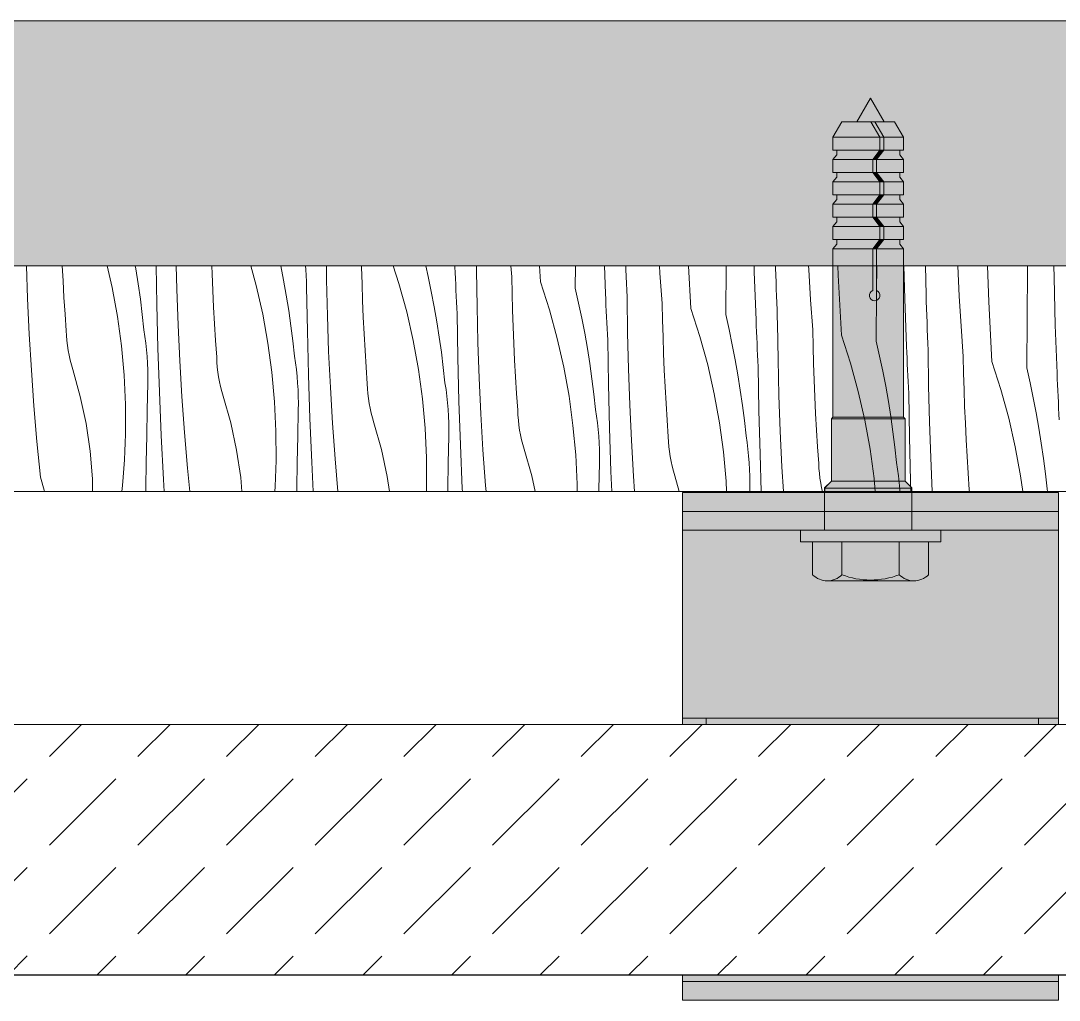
# Model space of a CAD drawing. Header units: millimetres. Extents: x -7826 to 55813, y 465 to 25965.
# Drawn here: x 37558 to 38386, y 20708 to 21489 of the extents above; entities that cross this region are included whole.
import ezdxf

# ---------------------------------------------------------------- set-up
doc = ezdxf.new("R2010")
doc.units = ezdxf.units.MM
for name, color, linetype, lineweight in [('2D - Ogolne2', 251, 'Continuous', 15), ('2D Drafting - General102', 254, 'Continuous', 13), ('2D Drafting - General121', 255, 'Continuous', 0), ('2D Drafting - General2', 251, 'Continuous', 15), ('2D Drafting - General81', 251, 'Continuous', 20)]:
    doc.layers.add(name, color=color, linetype=linetype, lineweight=lineweight)

# ---------------------------------------------------------------- blocks, each defined once
blk = doc.blocks.new('*X24')
at = {"layer": '2D Drafting - General81', "linetype": 'Continuous'}
for p, q in [((-61252.73, 69520.54), (-61253.65, 69546.59)), ((-61224.46, 69534.75), (-61225.03, 69546.59)), ((-61189.17, 69546.59), (-61185.24, 69529.29)), ((-61166.84, 69546.59), (-61166.43, 69544.27)), ((-61166.43, 69544.27), (-61164.51, 69532.15)), ((-61149.63, 69515.83), (-61150.14, 69546.59)), ((-61133.68, 69527.93), (-61134.12, 69546.59)), ((-61105.58, 69540.2), (-61105.8, 69546.59)), ((-61074.65, 69546.59), (-61070.39, 69531.05)), ((-61050.68, 69546.59), (-61048.49, 69535.19)), ((-61030.84, 69543.58), (-61030.99, 69546.59)), ((-61030.62, 69538.91), (-61030.84, 69543.58)), ((-61014.29, 69535.33), (-61014.42, 69546.59)), ((-60986.33, 69545.65), (-60986.35, 69546.59)), ((-60985.97, 69532.34), (-60986.33, 69545.65)), ((-60961.07, 69546.59), (-60956.54, 69532.56)), ((-60935.18, 69546.59), (-60933.25, 69538.07)), ((-60911.82, 69545.78), (-60911.85, 69546.59)), ((-60911.62, 69541.11), (-60911.82, 69545.78)), ((-60894.56, 69542.74), (-60894.74, 69546.59)), ((-60894.22, 69514.16), (-60894.56, 69542.74)), ((-60866.53, 69537.8), (-60867.19, 69546.59)), ((-60843.7, 69533.77), (-60844.38, 69546.59)), ((-60815.9, 69528.87), (-60815.78, 69546.59)), ((-60791.75, 69524.61), (-60792.55, 69546.59)), ((-60775.41, 69543.76), (-60775.51, 69546.59)), ((-60775.2, 69538.21), (-60775.41, 69543.76)), ((-60748.27, 69540.71), (-60748.62, 69546.59)), ((-60723.63, 69512.6), (-60725.45, 69546.59)), ((-60695.83, 69507.7), (-60695.58, 69546.59)), ((-60673.07, 69541.57), (-60673.19, 69546.59)), ((-60656.06, 69544.79), (-60656.09, 69546.59)), ((-60655.9, 69539.24), (-60656.06, 69544.79)), ((-60629.65, 69543.64), (-60629.78, 69546.59)), ((-60628.2, 69519.53), (-60629.65, 69543.64)), ((-60606.11, 69539.18), (-60606.33, 69546.59)), ((-60575.5, 69525.87), (-60575.36, 69546.59)), ((-60553, 69520.4), (-60553.67, 69546.59)), ((-60535.99, 69523.62), (-60536.46, 69546.59)), ((-60509.58, 69522.47), (-60510.67, 69546.59)), ((-60486.05, 69518.01), (-60486.9, 69546.59)), ((-60455.44, 69504.7), (-60455.17, 69544.04)), ((-60455.17, 69544.04), (-60455.15, 69546.59)), ((-60433.91, 69537.38), (-60434.05, 69546.59)), ((-61223.72, 69521.45), (-61224.46, 69534.75)), ((-61105.03, 69526.89), (-61105.58, 69540.2)), ((-61048.49, 69535.19), (-61046.37, 69523.1)), ((-61030.38, 69534.24), (-61030.62, 69538.91)), ((-61030.14, 69529.57), (-61030.38, 69534.24)), ((-61013.61, 69506.76), (-61014.29, 69535.33)), ((-60933.25, 69538.07), (-60930.74, 69526.06)), ((-60911.42, 69536.43), (-60911.62, 69541.11)), ((-60911.21, 69531.76), (-60911.42, 69536.43)), ((-60866.26, 69524.48), (-60866.53, 69537.8)), ((-60843.7, 69533.77), (-60836.48, 69511.39)), ((-60774.98, 69532.66), (-60775.2, 69538.21)), ((-60746.46, 69516.63), (-60748.27, 69540.71)), ((-60671.68, 69503.44), (-60673.07, 69541.57)), ((-60655.73, 69533.69), (-60655.9, 69539.24)), ((-60655.54, 69528.14), (-60655.73, 69533.69)), ((-60603.56, 69491.43), (-60606.11, 69539.18)), ((-60432.93, 69499.23), (-60433.91, 69537.38)), ((-61185.24, 69529.29), (-61181.04, 69506.15)), ((-61164.51, 69532.15), (-61162.78, 69520.01)), ((-61132.66, 69499.37), (-61133.68, 69527.93)), ((-61104.39, 69513.58), (-61105.03, 69526.89)), ((-61070.39, 69531.05), (-61065.17, 69508.12)), ((-61029.56, 69494.66), (-61030.14, 69529.57)), ((-60985.51, 69519.02), (-60985.97, 69532.34)), ((-60956.54, 69532.56), (-60950.32, 69509.88)), ((-60930.74, 69526.06), (-60928.42, 69514.01)), ((-60911, 69527.09), (-60911.21, 69531.76)), ((-60910.77, 69522.41), (-60911, 69527.09)), ((-60815.9, 69528.87), (-60813.19, 69516.9)), ((-60774.74, 69527.12), (-60774.98, 69532.66)), ((-60774.5, 69521.57), (-60774.74, 69527.12)), ((-60655.34, 69522.59), (-60655.54, 69528.14)), ((-60575.76, 69486.53), (-60575.5, 69525.87)), ((-61251.37, 69491.99), (-61252.73, 69520.54)), ((-61222.89, 69508.16), (-61223.72, 69521.45)), ((-61162.78, 69520.01), (-61161.26, 69507.83)), ((-61046.37, 69523.1), (-61044.44, 69510.98)), ((-60984.96, 69505.72), (-60985.51, 69519.02)), ((-60910.55, 69517.74), (-60910.77, 69522.41)), ((-60910.31, 69513.07), (-60910.55, 69517.74)), ((-60865.9, 69511.16), (-60866.26, 69524.48)), ((-60791.56, 69519.94), (-60791.75, 69524.61)), ((-60791.35, 69515.26), (-60791.56, 69519.94)), ((-60774.15, 69492.99), (-60774.5, 69521.57)), ((-60655.13, 69517.04), (-60655.34, 69522.59)), ((-60654.91, 69511.49), (-60655.13, 69517.04)), ((-60626.39, 69495.45), (-60628.2, 69519.53)), ((-60551.62, 69482.27), (-60553, 69520.4)), ((-60535.83, 69518.07), (-60535.99, 69523.62)), ((-60535.66, 69512.52), (-60535.83, 69518.07)), ((-60508.13, 69498.36), (-60509.58, 69522.47)), ((-60483.5, 69470.26), (-60486.05, 69518.01)), ((-61148.76, 69480.93), (-61149.63, 69515.83)), ((-61103.65, 69500.28), (-61104.39, 69513.58)), ((-61044.44, 69510.98), (-61042.72, 69498.83)), ((-60950.32, 69509.88), (-60945.1, 69486.95)), ((-60928.42, 69514.01), (-60926.3, 69501.93)), ((-60910.07, 69508.39), (-60910.31, 69513.07)), ((-60893.54, 69485.59), (-60894.22, 69514.16)), ((-60865.44, 69497.85), (-60865.9, 69511.16)), ((-60836.48, 69511.39), (-60830.25, 69488.71)), ((-60813.19, 69516.9), (-60810.67, 69504.89)), ((-60791.14, 69510.59), (-60791.35, 69515.26)), ((-60790.93, 69505.92), (-60791.14, 69510.59)), ((-60746.19, 69503.31), (-60746.46, 69516.63)), ((-60723.63, 69512.6), (-60716.41, 69490.22)), ((-60654.68, 69505.94), (-60654.91, 69511.49)), ((-60535.47, 69506.97), (-60535.66, 69512.52)), ((-61221.96, 69494.87), (-61222.89, 69508.16)), ((-61181.04, 69506.15), (-61177.88, 69482.84)), ((-61161.26, 69507.83), (-61159.93, 69495.63)), ((-61065.17, 69508.12), (-61060.97, 69484.97)), ((-61012.59, 69478.2), (-61013.61, 69506.76)), ((-60984.32, 69492.41), (-60984.96, 69505.72)), ((-60926.3, 69501.93), (-60924.37, 69489.81)), ((-60909.49, 69473.49), (-60910.07, 69508.39)), ((-60810.67, 69504.89), (-60808.35, 69492.84)), ((-60790.71, 69501.24), (-60790.93, 69505.92)), ((-60790.48, 69496.57), (-60790.71, 69501.24)), ((-60745.83, 69489.99), (-60746.19, 69503.31)), ((-60695.83, 69507.7), (-60693.12, 69495.73)), ((-60671.49, 69498.77), (-60671.68, 69503.44)), ((-60654.43, 69500.4), (-60654.68, 69505.94)), ((-60535.28, 69501.42), (-60535.47, 69506.97)), ((-60535.07, 69495.87), (-60535.28, 69501.42)), ((-60455.69, 69465.36), (-60455.44, 69504.7)), ((-61221.78, 69490.93), (-61221.96, 69494.87)), ((-61159.1, 69490.32), (-61159.93, 69495.63)), ((-61131.3, 69470.82), (-61132.66, 69499.37)), ((-61102.82, 69486.99), (-61103.65, 69500.28)), ((-61042.72, 69498.83), (-61041.19, 69486.66)), ((-61028.69, 69459.76), (-61029.56, 69494.66)), ((-60983.58, 69479.11), (-60984.32, 69492.41)), ((-60864.9, 69484.54), (-60865.44, 69497.85)), ((-60808.35, 69492.84), (-60806.23, 69480.76)), ((-60790.25, 69491.9), (-60790.48, 69496.57)), ((-60773.47, 69464.42), (-60774.15, 69492.99)), ((-60693.12, 69495.73), (-60690.6, 69483.72)), ((-60671.28, 69494.09), (-60671.49, 69498.77)), ((-60671.08, 69489.42), (-60671.28, 69494.09)), ((-60654.09, 69471.82), (-60654.43, 69500.4)), ((-60626.13, 69482.14), (-60626.39, 69495.45)), ((-60534.84, 69490.32), (-60535.07, 69495.87)), ((-60506.32, 69474.28), (-60508.13, 69498.36)), ((-60431.55, 69461.1), (-60432.93, 69499.23)), ((-61249.67, 69463.46), (-61251.37, 69491.99)), ((-61221.47, 69486.99), (-61221.78, 69490.93)), ((-61221.02, 69483.07), (-61221.47, 69486.99)), ((-61158.4, 69484.98), (-61159.1, 69490.32)), ((-61157.83, 69479.63), (-61158.4, 69484.98)), ((-61101.89, 69473.7), (-61102.82, 69486.99)), ((-61060.97, 69484.97), (-61057.81, 69461.67)), ((-61041.19, 69486.66), (-61039.86, 69474.46)), ((-60945.1, 69486.95), (-60940.91, 69463.8)), ((-60924.37, 69489.81), (-60922.65, 69477.66)), ((-60892.52, 69457.03), (-60893.54, 69485.59)), ((-60864.25, 69471.24), (-60864.9, 69484.54)), ((-60830.25, 69488.71), (-60825.03, 69465.77)), ((-60790.01, 69487.22), (-60790.25, 69491.9)), ((-60789.42, 69452.32), (-60790.01, 69487.22)), ((-60745.38, 69476.68), (-60745.83, 69489.99)), ((-60716.41, 69490.22), (-60710.18, 69467.54)), ((-60670.86, 69484.74), (-60671.08, 69489.42)), ((-60670.64, 69480.07), (-60670.86, 69484.74)), ((-60603.56, 69491.43), (-60596.34, 69469.05)), ((-60575.76, 69486.53), (-60573.05, 69474.56)), ((-60534.61, 69484.77), (-60534.84, 69490.32)), ((-60534.36, 69479.23), (-60534.61, 69484.77)), ((-61220.42, 69479.16), (-61221.02, 69483.07)), ((-61219.7, 69475.28), (-61220.42, 69479.16)), ((-61177.88, 69482.84), (-61175.74, 69459.42)), ((-61157.38, 69474.27), (-61157.83, 69479.63)), ((-61147.6, 69446.04), (-61148.76, 69480.93)), ((-61011.23, 69449.65), (-61012.59, 69478.2)), ((-60982.75, 69465.82), (-60983.58, 69479.11)), ((-60922.65, 69477.66), (-60921.12, 69465.49)), ((-60806.23, 69480.76), (-60804.31, 69468.64)), ((-60744.83, 69463.37), (-60745.38, 69476.68)), ((-60690.6, 69483.72), (-60688.28, 69471.67)), ((-60670.41, 69475.4), (-60670.64, 69480.07)), ((-60625.76, 69468.82), (-60626.13, 69482.14)), ((-60551.42, 69477.6), (-60551.62, 69482.27)), ((-60551.22, 69472.92), (-60551.42, 69477.6)), ((-60534.02, 69450.65), (-60534.36, 69479.23)), ((-61218.83, 69471.43), (-61219.7, 69475.28)), ((-61217.84, 69467.61), (-61218.83, 69471.43)), ((-61216.7, 69463.83), (-61217.84, 69467.61)), ((-61157.06, 69468.9), (-61157.38, 69474.27)), ((-61156.86, 69463.52), (-61157.06, 69468.9)), ((-61129.61, 69442.29), (-61131.3, 69470.82)), ((-61101.72, 69469.76), (-61101.89, 69473.7)), ((-61101.4, 69465.82), (-61101.72, 69469.76)), ((-61039.03, 69469.14), (-61039.86, 69474.46)), ((-61038.34, 69463.81), (-61039.03, 69469.14)), ((-60908.62, 69438.59), (-60909.49, 69473.49)), ((-60863.51, 69457.94), (-60864.25, 69471.24)), ((-60804.31, 69468.64), (-60802.58, 69456.49)), ((-60710.18, 69467.54), (-60704.97, 69444.6)), ((-60688.28, 69471.67), (-60686.16, 69459.59)), ((-60670.18, 69470.72), (-60670.41, 69475.4)), ((-60669.94, 69466.05), (-60670.18, 69470.72)), ((-60653.41, 69443.25), (-60654.09, 69471.82)), ((-60625.31, 69455.51), (-60625.76, 69468.82)), ((-60596.34, 69469.05), (-60590.11, 69446.37)), ((-60573.05, 69474.56), (-60570.53, 69462.55)), ((-60551.01, 69468.25), (-60551.22, 69472.92)), ((-60550.79, 69463.57), (-60551.01, 69468.25)), ((-60506.06, 69460.97), (-60506.32, 69474.28)), ((-60483.5, 69470.26), (-60476.27, 69447.88)), ((-61247.64, 69434.96), (-61249.67, 69463.46)), ((-61210.67, 69442.48), (-61216.7, 69463.83)), ((-61175.74, 69459.42), (-61174.65, 69435.92)), ((-61156.79, 69458.14), (-61156.86, 69463.52)), ((-61100.95, 69461.9), (-61101.4, 69465.82)), ((-61100.36, 69457.99), (-61100.95, 69461.9)), ((-61057.81, 69461.67), (-61055.68, 69438.25)), ((-61037.76, 69458.46), (-61038.34, 69463.81)), ((-61027.53, 69424.87), (-61028.69, 69459.76)), ((-60981.83, 69452.53), (-60982.75, 69465.82)), ((-60940.91, 69463.8), (-60937.74, 69440.5)), ((-60921.12, 69465.49), (-60919.79, 69453.29)), ((-60825.03, 69465.77), (-60820.84, 69442.63)), ((-60772.45, 69435.86), (-60773.47, 69464.42)), ((-60744.18, 69450.07), (-60744.83, 69463.37)), ((-60686.16, 69459.59), (-60684.24, 69447.47)), ((-60669.36, 69431.15), (-60669.94, 69466.05)), ((-60570.53, 69462.55), (-60568.22, 69450.5)), ((-60550.57, 69458.9), (-60550.79, 69463.57)), ((-60505.7, 69447.65), (-60506.06, 69460.97)), ((-60455.69, 69465.36), (-60452.98, 69453.39)), ((-60431.35, 69456.42), (-60431.55, 69461.1)), ((-61157.29, 69431.87), (-61156.85, 69452.76)), ((-61156.85, 69452.76), (-61156.79, 69458.14)), ((-61099.63, 69454.11), (-61100.36, 69457.99)), ((-61098.77, 69450.26), (-61099.63, 69454.11)), ((-61037.31, 69453.1), (-61037.76, 69458.46)), ((-61036.99, 69447.73), (-61037.31, 69453.1)), ((-60981.65, 69448.58), (-60981.83, 69452.53)), ((-60918.97, 69447.97), (-60919.79, 69453.29)), ((-60891.17, 69428.48), (-60892.52, 69457.03)), ((-60862.68, 69444.65), (-60863.51, 69457.94)), ((-60802.58, 69456.49), (-60801.05, 69444.32)), ((-60788.55, 69417.42), (-60789.42, 69452.32)), ((-60624.76, 69442.2), (-60625.31, 69455.51)), ((-60550.34, 69454.23), (-60550.57, 69458.9)), ((-60550.11, 69449.55), (-60550.34, 69454.23)), ((-60452.98, 69453.39), (-60450.47, 69441.38)), ((-60431.15, 69451.75), (-60431.35, 69456.42)), ((-60430.94, 69447.08), (-60431.15, 69451.75)), ((-61206.03, 69420.79), (-61210.67, 69442.48)), ((-61146.15, 69411.15), (-61147.6, 69446.04)), ((-61097.77, 69446.44), (-61098.77, 69450.26)), ((-61096.64, 69442.65), (-61097.77, 69446.44)), ((-61090.6, 69421.31), (-61096.64, 69442.65)), ((-61036.79, 69442.35), (-61036.99, 69447.73)), ((-61009.54, 69421.12), (-61011.23, 69449.65)), ((-60981.33, 69444.65), (-60981.65, 69448.58)), ((-60980.88, 69440.73), (-60981.33, 69444.65)), ((-60918.27, 69442.64), (-60918.97, 69447.97)), ((-60917.69, 69437.29), (-60918.27, 69442.64)), ((-60861.76, 69431.36), (-60862.68, 69444.65)), ((-60820.84, 69442.63), (-60817.67, 69419.33)), ((-60801.05, 69444.32), (-60799.72, 69432.12)), ((-60743.45, 69436.77), (-60744.18, 69450.07)), ((-60704.97, 69444.6), (-60700.77, 69421.46)), ((-60684.24, 69447.47), (-60682.51, 69435.32)), ((-60652.39, 69414.69), (-60653.41, 69443.25)), ((-60590.11, 69446.37), (-60584.9, 69423.43)), ((-60568.22, 69450.5), (-60566.09, 69438.42)), ((-60549.87, 69444.88), (-60550.11, 69449.55)), ((-60549.29, 69409.97), (-60549.87, 69444.88)), ((-60533.34, 69422.08), (-60534.02, 69450.65)), ((-60505.24, 69434.34), (-60505.7, 69447.65)), ((-60476.27, 69447.88), (-60470.05, 69425.2)), ((-60430.73, 69442.4), (-60430.94, 69447.08)), ((-61245.27, 69406.48), (-61247.64, 69434.96)), ((-61174.65, 69435.92), (-61174.6, 69412.4)), ((-61127.57, 69413.79), (-61129.61, 69442.29)), ((-61055.68, 69438.25), (-61054.59, 69414.75)), ((-61036.72, 69436.97), (-61036.79, 69442.35)), ((-61036.78, 69431.59), (-61036.72, 69436.97)), ((-60980.29, 69436.82), (-60980.88, 69440.73)), ((-60979.56, 69432.94), (-60980.29, 69436.82)), ((-60937.74, 69440.5), (-60935.61, 69417.08)), ((-60917.25, 69431.93), (-60917.69, 69437.29)), ((-60907.46, 69403.69), (-60908.62, 69438.59)), ((-60771.1, 69407.31), (-60772.45, 69435.86)), ((-60742.62, 69423.48), (-60743.45, 69436.77)), ((-60682.51, 69435.32), (-60680.98, 69423.15)), ((-60624.12, 69428.9), (-60624.76, 69442.2)), ((-60566.09, 69438.42), (-60564.17, 69426.3)), ((-60504.69, 69421.03), (-60505.24, 69434.34)), ((-60450.47, 69441.38), (-60448.15, 69429.33)), ((-60430.5, 69437.73), (-60430.73, 69442.4)), ((-60430.28, 69433.06), (-60430.5, 69437.73)), ((-61157.7, 69410.98), (-61157.29, 69431.87)), ((-61037.22, 69410.7), (-61036.78, 69431.59)), ((-60978.7, 69429.09), (-60979.56, 69432.94)), ((-60977.7, 69425.27), (-60978.7, 69429.09)), ((-60916.92, 69426.56), (-60917.25, 69431.93)), ((-60916.73, 69421.18), (-60916.92, 69426.56)), ((-60889.47, 69399.95), (-60891.17, 69428.48)), ((-60861.58, 69427.41), (-60861.76, 69431.36)), ((-60861.27, 69423.48), (-60861.58, 69427.41)), ((-60798.9, 69426.8), (-60799.72, 69432.12)), ((-60798.2, 69421.47), (-60798.9, 69426.8)), ((-60668.48, 69396.24), (-60669.36, 69431.15)), ((-60623.38, 69415.6), (-60624.12, 69428.9)), ((-60564.17, 69426.3), (-60562.44, 69414.15)), ((-60448.15, 69429.33), (-60446.03, 69417.24)), ((-60430.04, 69428.38), (-60430.28, 69433.06)), ((-60429.8, 69423.71), (-60430.04, 69428.38)), ((-61202.82, 69398.85), (-61206.03, 69420.79)), ((-61085.96, 69399.62), (-61090.6, 69421.31)), ((-61026.08, 69389.98), (-61027.53, 69424.87)), ((-61007.51, 69392.61), (-61009.54, 69421.12)), ((-60976.57, 69421.48), (-60977.7, 69425.27)), ((-60970.53, 69400.14), (-60976.57, 69421.48)), ((-60916.66, 69415.8), (-60916.73, 69421.18)), ((-60860.81, 69419.55), (-60861.27, 69423.48)), ((-60860.22, 69415.65), (-60860.81, 69419.55)), ((-60817.67, 69419.33), (-60815.54, 69395.9)), ((-60797.63, 69416.12), (-60798.2, 69421.47)), ((-60741.69, 69410.19), (-60742.62, 69423.48)), ((-60700.77, 69421.46), (-60697.61, 69398.16)), ((-60680.98, 69423.15), (-60679.66, 69410.95)), ((-60584.9, 69423.43), (-60580.7, 69400.29)), ((-60532.32, 69393.52), (-60533.34, 69422.08)), ((-60504.05, 69407.73), (-60504.69, 69421.03)), ((-60470.05, 69425.2), (-60464.83, 69402.26)), ((-61174.78, 69405.53), (-61174.6, 69412.4)), ((-61158.08, 69390.09), (-61157.7, 69410.98)), ((-61144.42, 69376.29), (-61146.15, 69411.15)), ((-61125.2, 69385.3), (-61127.57, 69413.79)), ((-61054.59, 69414.75), (-61054.53, 69391.23)), ((-61037.63, 69389.81), (-61037.22, 69410.7)), ((-60935.61, 69417.08), (-60934.52, 69393.58)), ((-60917.15, 69389.53), (-60916.71, 69410.42)), ((-60916.71, 69410.42), (-60916.66, 69415.8)), ((-60859.49, 69411.77), (-60860.22, 69415.65)), ((-60858.63, 69407.92), (-60859.49, 69411.77)), ((-60797.18, 69410.76), (-60797.63, 69416.12)), ((-60796.85, 69405.39), (-60797.18, 69410.76)), ((-60787.39, 69382.52), (-60788.55, 69417.42)), ((-60741.51, 69406.24), (-60741.69, 69410.19)), ((-60678.83, 69405.63), (-60679.66, 69410.95)), ((-60651.03, 69386.14), (-60652.39, 69414.69)), ((-60622.55, 69402.3), (-60623.38, 69415.6)), ((-60562.44, 69414.15), (-60560.92, 69401.97)), ((-60548.42, 69375.07), (-60549.29, 69409.97)), ((-60446.03, 69417.24), (-60444.1, 69405.13)), ((-61242.56, 69378.02), (-61245.27, 69406.48)), ((-61175.05, 69398.67), (-61174.78, 69405.53)), ((-60906.02, 69368.81), (-60907.46, 69403.69)), ((-60857.63, 69404.09), (-60858.63, 69407.92)), ((-60856.5, 69400.31), (-60857.63, 69404.09)), ((-60796.66, 69400.01), (-60796.85, 69405.39)), ((-60769.4, 69378.78), (-60771.1, 69407.31)), ((-60741.2, 69402.31), (-60741.51, 69406.24)), ((-60740.74, 69398.38), (-60741.2, 69402.31)), ((-60678.13, 69400.3), (-60678.83, 69405.63)), ((-60621.62, 69389.02), (-60622.55, 69402.3)), ((-60560.92, 69401.97), (-60559.59, 69389.78)), ((-60503.31, 69394.43), (-60504.05, 69407.73)), ((-60464.83, 69402.26), (-60460.64, 69379.12)), ((-60444.1, 69405.13), (-60442.38, 69392.98)), ((-61201.03, 69376.74), (-61202.82, 69398.85)), ((-61175.41, 69391.81), (-61175.05, 69398.67)), ((-61082.75, 69377.68), (-61085.96, 69399.62)), ((-60965.9, 69378.45), (-60970.53, 69400.14)), ((-60934.52, 69393.58), (-60934.47, 69370.06)), ((-60887.44, 69371.44), (-60889.47, 69399.95)), ((-60850.47, 69378.97), (-60856.5, 69400.31)), ((-60815.54, 69395.9), (-60814.45, 69372.41)), ((-60796.59, 69394.63), (-60796.66, 69400.01)), ((-60796.64, 69389.25), (-60796.59, 69394.63)), ((-60740.15, 69394.48), (-60740.74, 69398.38)), ((-60739.43, 69390.6), (-60740.15, 69394.48)), ((-60697.61, 69398.16), (-60695.47, 69374.73)), ((-60677.56, 69394.95), (-60678.13, 69400.3)), ((-60677.11, 69389.59), (-60677.56, 69394.95)), ((-60667.5, 69366.59), (-60668.48, 69396.24)), ((-60580.7, 69400.29), (-60577.54, 69376.98)), ((-60531.04, 69366.59), (-60532.32, 69393.52)), ((-60502.48, 69381.13), (-60503.31, 69394.43)), ((-60442.38, 69392.98), (-60440.85, 69380.8)), ((-61176.4, 69378.1), (-61175.86, 69384.95)), ((-61175.86, 69384.95), (-61175.41, 69391.81)), ((-61158.42, 69369.2), (-61158.08, 69390.09)), ((-61123.42, 69366.59), (-61125.2, 69385.3)), ((-61054.72, 69384.36), (-61054.53, 69391.23)), ((-61038.01, 69368.92), (-61037.63, 69389.81)), ((-61024.92, 69366.59), (-61026.08, 69389.98)), ((-61005.34, 69366.59), (-61007.51, 69392.61)), ((-60917.56, 69368.64), (-60917.15, 69389.53)), ((-60797.09, 69368.36), (-60796.64, 69389.25)), ((-60738.56, 69386.74), (-60739.43, 69390.6)), ((-60737.56, 69382.92), (-60738.56, 69386.74)), ((-60676.79, 69384.21), (-60677.11, 69389.59)), ((-60649.87, 69366.59), (-60651.03, 69386.14)), ((-60621.45, 69385.07), (-60621.62, 69389.02)), ((-60621.13, 69381.14), (-60621.45, 69385.07)), ((-60558.76, 69384.46), (-60559.59, 69389.78)), ((-60558.06, 69379.13), (-60558.76, 69384.46)), ((-61239.53, 69367.74), (-61242.56, 69378.02)), ((-61200.87, 69366.59), (-61201.03, 69376.74)), ((-61177.02, 69371.26), (-61176.4, 69378.1)), ((-61143.86, 69366.59), (-61144.42, 69376.29)), ((-61081.85, 69366.59), (-61082.75, 69377.68)), ((-61055.35, 69370.64), (-61054.99, 69377.5)), ((-61054.99, 69377.5), (-61054.72, 69384.36)), ((-60964.16, 69366.59), (-60965.9, 69378.45)), ((-60847.82, 69366.59), (-60850.47, 69378.97)), ((-60786.73, 69366.59), (-60787.39, 69382.52)), ((-60768.53, 69366.59), (-60769.4, 69378.78)), ((-60736.43, 69379.14), (-60737.56, 69382.92)), ((-60732.88, 69366.59), (-60736.43, 69379.14)), ((-60676.59, 69378.84), (-60676.79, 69384.21)), ((-60676.52, 69373.46), (-60676.59, 69378.84)), ((-60620.68, 69377.21), (-60621.13, 69381.14)), ((-60620.09, 69373.31), (-60620.68, 69377.21)), ((-60577.54, 69376.98), (-60576.59, 69366.59)), ((-60557.49, 69373.78), (-60558.06, 69379.13)), ((-60501.55, 69367.85), (-60502.48, 69381.13)), ((-60460.64, 69379.12), (-60458.93, 69366.59)), ((-60440.85, 69380.8), (-60439.52, 69368.61)), ((-61177.51, 69366.59), (-61177.02, 69371.26)), ((-61158.46, 69366.59), (-61158.42, 69369.2)), ((-61055.61, 69366.59), (-61055.35, 69370.64)), ((-61038.05, 69366.59), (-61038.01, 69368.92)), ((-60934.56, 69366.59), (-60934.47, 69370.06)), ((-60917.6, 69366.59), (-60917.56, 69368.64)), ((-60905.9, 69366.59), (-60906.02, 69368.81)), ((-60887.03, 69366.59), (-60887.44, 69371.44)), ((-60814.45, 69372.41), (-60814.44, 69366.59)), ((-60797.12, 69366.59), (-60797.09, 69368.36)), ((-60695.47, 69374.73), (-60695.1, 69366.59)), ((-60676.61, 69366.59), (-60676.58, 69368.08)), ((-60676.58, 69368.08), (-60676.52, 69373.46)), ((-60619.36, 69369.43), (-60620.09, 69373.31)), ((-60618.72, 69366.59), (-60619.36, 69369.43)), ((-60557.04, 69368.41), (-60557.49, 69373.78)), ((-60556.93, 69366.59), (-60557.04, 69368.41)), ((-60548.13, 69366.59), (-60548.42, 69375.07)), ((-60439.21, 69366.59), (-60439.52, 69368.61)), ((-61239.26, 69366.59), (-61239.53, 69367.74)), ((-60501.5, 69366.59), (-60501.55, 69367.85))]:
    blk.add_line(p, q, dxfattribs=at)
blk = doc.blocks.new('Wype_nienie_26')
at = {"layer": '2D Drafting - General2', "linetype": 'Continuous'}
for p, q in [((-55900.3, 69546.59), (-72935.87, 69546.59)), ((-72935.87, 69366.59), (-55900.3, 69366.59))]:
    blk.add_line(p, q, dxfattribs=at)
at = {"layer": '2D Drafting - General81', "linetype": 'Continuous'}
blk.add_blockref('*X24', (0, 0), dxfattribs=at)

msp = doc.modelspace()

# ---------------------------------------------------------------- hatches: boundary and pattern name
at = {"layer": '2D Drafting - General102', "linetype": 'Continuous'}
for points in [[(38385.54, 21098.01), (38085.54, 21098.01), (38085.54, 21113.01), (38385.54, 21113.01)], [(38085.54, 20933.01), (38085.54, 21098.01), (38385.54, 21098.01), (38385.54, 20933.01)], [(38385.54, 21083.01), (38085.54, 21083.01), (38085.54, 21098.01), (38385.54, 21098.01)], [(38385.54, 20933.01), (38385.54, 20928.1), (38085.54, 20928.1), (38085.54, 20933.01)], [(38085.54, 20723.01), (38085.54, 20728.1), (38385.54, 20728.1), (38385.54, 20723.01)], [(38085.54, 20708.01), (38085.54, 20723.01), (38385.54, 20723.01), (38385.54, 20708.01)]]:
    msp.add_hatch(color=256, dxfattribs=at).paths.add_polyline_path(points, flags=0)
at = {"layer": '2D Drafting - General121', "linetype": 'Continuous'}
for points in [[(38235.45, 21427.61), (38224.63, 21408.88), (38246.26, 21408.88)], [(38212.67, 21408.88), (38205.52, 21396.5), (38243.01, 21396.5), (38235.86, 21408.88)], [(38235.86, 21408.88), (38243.01, 21396.5), (38245.97, 21396.5), (38238.82, 21408.88)], [(38238.82, 21408.88), (38245.97, 21396.5), (38261.88, 21396.5), (38254.73, 21408.88)], [(38205.52, 21386.15), (38243.01, 21386.15), (38243.01, 21396.5), (38205.52, 21396.5)], [(38245.97, 21386.15), (38245.97, 21396.5), (38243.01, 21396.5), (38243.01, 21386.15)], [(38245.97, 21386.15), (38261.88, 21386.15), (38261.88, 21396.5), (38245.97, 21396.5)], [(38208.48, 21386.15), (38208.48, 21382.45), (38205.52, 21378.71), (38237.26, 21378.71), (38243.01, 21386.15)], [(38240.22, 21378.71), (38245.97, 21386.15), (38243.01, 21386.15), (38237.26, 21378.71)], [(38258.92, 21386.15), (38245.97, 21386.15), (38240.22, 21378.71), (38261.88, 21378.71), (38258.92, 21382.45)], [(38205.52, 21378.71), (38205.52, 21368.35), (38237.26, 21368.35), (38237.26, 21378.71)], [(38240.22, 21368.35), (38240.22, 21378.71), (38237.26, 21378.71), (38237.26, 21368.35)], [(38261.88, 21378.71), (38240.22, 21378.71), (38240.22, 21368.35), (38261.88, 21368.35)], [(38208.48, 21368.35), (38208.48, 21364.65), (38205.52, 21360.91), (38243.01, 21360.91), (38237.26, 21368.35)], [(38237.26, 21368.35), (38243.01, 21360.91), (38245.97, 21360.91), (38240.22, 21368.35)], [(38258.92, 21368.35), (38240.22, 21368.35), (38245.97, 21360.91), (38261.88, 21360.91), (38258.92, 21364.65)], [(38205.52, 21360.91), (38205.52, 21350.56), (38243.01, 21350.56), (38243.01, 21360.91)], [(38243.01, 21360.91), (38243.01, 21350.56), (38245.97, 21350.56), (38245.97, 21360.91)], [(38261.88, 21360.91), (38245.97, 21360.91), (38245.97, 21350.56), (38261.88, 21350.56)], [(38208.48, 21350.56), (38208.48, 21346.86), (38205.52, 21343.11), (38237.26, 21343.11), (38243.01, 21350.56)], [(38243.01, 21350.56), (38237.26, 21343.11), (38240.22, 21343.11), (38245.97, 21350.56)], [(38240.22, 21343.11), (38261.88, 21343.11), (38258.92, 21346.86), (38258.92, 21350.56), (38245.97, 21350.56)], [(38205.52, 21332.76), (38237.26, 21332.76), (38237.26, 21343.11), (38205.52, 21343.11)], [(38240.22, 21332.76), (38240.22, 21343.11), (38237.26, 21343.11), (38237.26, 21332.76)], [(38261.88, 21343.11), (38240.22, 21343.11), (38240.22, 21332.76), (38261.88, 21332.76)], [(38208.48, 21332.76), (38208.48, 21329.06), (38205.52, 21325.32), (38243.01, 21325.32), (38237.26, 21332.76)], [(38237.26, 21332.76), (38243.01, 21325.32), (38245.97, 21325.32), (38240.22, 21332.76)], [(38258.92, 21332.76), (38240.22, 21332.76), (38245.97, 21325.32), (38261.88, 21325.32), (38258.92, 21329.06)], [(38205.52, 21314.96), (38243.01, 21314.96), (38243.01, 21325.32), (38205.52, 21325.32)], [(38245.97, 21314.96), (38245.97, 21325.32), (38243.01, 21325.32), (38243.01, 21314.96)], [(38261.88, 21325.32), (38245.97, 21325.32), (38245.97, 21314.96), (38261.88, 21314.96)], [(38208.48, 21314.96), (38208.48, 21311.26), (38205.52, 21307.52), (38237.26, 21307.52), (38243.01, 21314.96)], [(38240.22, 21307.52), (38245.97, 21314.96), (38243.01, 21314.96), (38237.26, 21307.52)], [(38258.92, 21314.96), (38245.97, 21314.96), (38240.22, 21307.52), (38261.88, 21307.52), (38258.92, 21311.26)], [(38205.52, 21173.1), (38261.88, 21173.1), (38261.88, 21307.52), (38240.22, 21307.52), (38240.22, 21274.21, -5.475043), (38237.26, 21274.21), (38237.26, 21307.52), (38205.52, 21307.52)], [(38237.26, 21307.52), (38237.26, 21274.21, 5.475043), (38240.22, 21274.21), (38240.22, 21307.52)], [(38204.28, 21171.86), (38263.12, 21171.86), (38261.88, 21173.1), (38205.52, 21173.1)], [(38204.28, 21122.11), (38263.12, 21122.11), (38263.12, 21171.86), (38204.28, 21171.86)], [(38198.96, 21116.52), (38268.54, 21116.52), (38268.54, 21116.7), (38263.12, 21122.11), (38204.38, 21122.11), (38198.96, 21116.7)], [(38198.96, 21113.01), (38231.67, 21113.01), (38256.02, 21113.01), (38268.54, 21113.01), (38268.54, 21116.52), (38198.96, 21116.52)], [(38198.87, 21083.01), (38235.54, 21083.01), (38268.54, 21083.01), (38268.54, 21113.01), (38232.62, 21113.01), (38198.87, 21113.01)], [(38198.87, 21113.01), (38198.87, 21083.01), (38235.54, 21083.01), (38268.54, 21083.01), (38268.54, 21113.01), (38231.67, 21113.01)], [(38235.54, 21083.01), (38179.62, 21083.01), (38179.62, 21073.69), (38235.54, 21073.69), (38291.46, 21073.69), (38291.46, 21083.01)], [(38189.33, 21073.69), (38189.33, 21047.52, 0.41956), (38212.63, 21047.52), (38212.63, 21073.69)], [(38212.63, 21073.69), (38212.63, 21047.52, 0.092424), (38235.54, 21043.25, 0.092424), (38258.45, 21047.52), (38258.45, 21073.69), (38235.54, 21073.69)], [(38258.45, 21073.69), (38258.45, 21047.52, 0.41956), (38281.75, 21047.52), (38281.75, 21073.69)], [(38235.54, 21043.25, -0.092424), (38212.63, 21047.52, -0.201281), (38200.98, 21042.63), (38270.1, 21042.63, -0.201281), (38258.45, 21047.52, -0.092424)]]:
    msp.add_hatch(color=256, dxfattribs=at).paths.add_polyline_path(points, flags=0)
at = {"layer": '2D Drafting - General81', "linetype": 'Continuous'}
h = msp.add_hatch(dxfattribs=at)
h.set_pattern_fill('SOLID___DASHED', color=256, style=0, pattern_type=2)
h.set_pattern_definition([(45, (98815.82, -48252.71), (-70.71068, 70.71068), []), (45, (98780.46, -48217.35), (-70.71068, 70.71068), [75, -25])])
h.paths.add_polyline_path([(42915.51, 21293.88), (42915.51, 21489.43), (25880.53, 21489.43), (25879.94, 21293.88)], flags=0)
msp.add_hatch(color=256, dxfattribs=at).paths.add_polyline_path([(38369.54, 20928.1), (38369.54, 20933.01), (38104.31, 20933.01), (38104.31, 20928.1)], flags=0)
msp.add_hatch(color=256, dxfattribs=at).paths.add_polyline_path([(38369.54, 20928.1), (38369.54, 20933.01), (38104.31, 20933.01), (38104.31, 20928.1)], flags=0)
h = msp.add_hatch(dxfattribs=at)
h.set_pattern_fill('BETON', color=256, style=0, pattern_type=2)
h.set_pattern_definition([(45, (98815.82, -48252.71), (-70.71068, 70.71068), [75, -25]), (45, (98815.82, -48182), (-70.71068, 70.71068), [75, -25])])
h.paths.add_polyline_path([(39735.64, 20728.1), (39735.64, 20928.1), (33754.22, 20928.1), (33754.22, 20728.1)], flags=0)

# ---------------------------------------------------------------- linework, layer by layer
at = {"layer": '2D - Ogolne2', "linetype": 'Continuous'}
for p, q in [((38224.63, 21408.88), (38235.45, 21427.61)), ((38246.26, 21408.88), (38235.45, 21427.61)), ((38212.67, 21408.88), (38205.52, 21396.5)), ((38254.73, 21408.88), (38212.67, 21408.88)), ((38235.86, 21408.88), (38243.01, 21396.5)), ((38238.82, 21408.88), (38245.97, 21396.5)), ((38254.73, 21408.88), (38261.88, 21396.5)), ((38261.88, 21396.5), (38205.52, 21396.5)), ((38205.52, 21396.5), (38205.52, 21386.15)), ((38243.01, 21396.5), (38243.01, 21386.15)), ((38245.97, 21396.5), (38245.97, 21386.15)), ((38261.88, 21396.5), (38261.88, 21386.15)), ((38261.88, 21386.15), (38205.52, 21386.15)), ((38208.48, 21382.45), (38205.52, 21378.71)), ((38208.48, 21386.15), (38208.48, 21382.45)), ((38243.01, 21386.15), (38237.26, 21378.71)), ((38245.97, 21386.15), (38240.22, 21378.71)), ((38258.92, 21386.15), (38258.92, 21382.45)), ((38258.92, 21382.45), (38261.88, 21378.71)), ((38261.88, 21378.71), (38205.52, 21378.71)), ((38205.52, 21378.71), (38205.52, 21368.35)), ((38237.26, 21378.71), (38237.26, 21368.35)), ((38240.22, 21378.71), (38240.22, 21368.35)), ((38261.88, 21378.71), (38261.88, 21368.35)), ((38261.88, 21368.35), (38205.52, 21368.35)), ((38205.52, 21368.35), (38208.48, 21368.35)), ((38208.48, 21364.65), (38205.52, 21360.91)), ((38208.48, 21368.35), (38208.48, 21364.65)), ((38237.26, 21368.35), (38243.01, 21360.91)), ((38240.22, 21368.35), (38245.97, 21360.91)), ((38261.88, 21368.35), (38258.92, 21368.35)), ((38258.92, 21368.35), (38258.92, 21364.65)), ((38258.92, 21364.65), (38261.88, 21360.91)), ((38261.88, 21360.91), (38205.52, 21360.91)), ((38205.52, 21360.91), (38205.52, 21350.56)), ((38243.01, 21360.91), (38243.01, 21350.56)), ((38245.97, 21360.91), (38245.97, 21350.56)), ((38261.88, 21360.91), (38261.88, 21350.56)), ((38261.88, 21350.56), (38205.52, 21350.56)), ((38205.52, 21350.56), (38208.48, 21350.56)), ((38208.48, 21350.56), (38208.48, 21346.86)), ((38243.01, 21350.56), (38237.26, 21343.11)), ((38245.97, 21350.56), (38240.22, 21343.11)), ((38258.92, 21350.56), (38258.92, 21346.86)), ((38261.88, 21350.56), (38258.92, 21350.56)), ((38208.48, 21346.86), (38205.52, 21343.11)), ((38261.88, 21343.11), (38205.52, 21343.11)), ((38205.52, 21343.11), (38205.52, 21332.76)), ((38237.26, 21343.11), (38237.26, 21332.76)), ((38240.22, 21343.11), (38240.22, 21332.76)), ((38258.92, 21346.86), (38261.88, 21343.11)), ((38261.88, 21343.11), (38261.88, 21332.76)), ((38261.88, 21332.76), (38205.52, 21332.76)), ((38205.52, 21332.76), (38208.48, 21332.76)), ((38208.48, 21332.76), (38208.48, 21329.06)), ((38237.26, 21332.76), (38243.01, 21325.32)), ((38240.22, 21332.76), (38245.97, 21325.32)), ((38258.92, 21332.76), (38258.92, 21329.06)), ((38261.88, 21332.76), (38258.92, 21332.76)), ((38208.48, 21329.06), (38205.52, 21325.32)), ((38261.88, 21325.32), (38205.52, 21325.32)), ((38205.52, 21325.32), (38205.52, 21314.96)), ((38243.01, 21325.32), (38243.01, 21314.96)), ((38245.97, 21325.32), (38245.97, 21314.96)), ((38258.92, 21329.06), (38261.88, 21325.32)), ((38261.88, 21325.32), (38261.88, 21314.96)), ((38261.88, 21314.96), (38205.52, 21314.96)), ((38205.52, 21314.96), (38208.48, 21314.96)), ((38208.48, 21314.96), (38208.48, 21311.26)), ((38243.01, 21314.96), (38237.26, 21307.52)), ((38245.97, 21314.96), (38240.22, 21307.52)), ((38258.92, 21314.96), (38258.92, 21311.26)), ((38261.88, 21314.96), (38258.92, 21314.96)), ((38208.48, 21311.26), (38205.52, 21307.52)), ((38261.88, 21307.52), (38205.52, 21307.52)), ((38205.52, 21307.52), (38205.52, 21173.1)), ((38237.26, 21307.52), (38237.26, 21274.21)), ((38240.22, 21307.52), (38240.22, 21274.21)), ((38258.92, 21311.26), (38261.88, 21307.52)), ((38261.88, 21307.52), (38261.88, 21173.1)), ((38205.52, 21173.1), (38204.28, 21171.86)), ((38263.12, 21171.86), (38204.28, 21171.86)), ((38204.28, 21171.86), (38204.28, 21122.11)), ((38205.52, 21173.1), (38261.88, 21173.1)), ((38261.88, 21173.1), (38263.12, 21171.86)), ((38263.12, 21171.86), (38263.12, 21122.11)), ((38204.28, 21122.11), (38198.87, 21116.7)), ((38198.87, 21116.7), (38198.87, 21113.01)), ((38263.12, 21122.11), (38204.28, 21122.11)), ((38263.12, 21122.11), (38268.54, 21116.7)), ((38268.54, 21116.7), (38268.54, 21113.01)), ((38198.87, 21113.01), (38232.62, 21113.01)), ((38268.54, 21113.01), (38231.67, 21113.01))]:
    msp.add_line(p, q, dxfattribs=at)
msp.add_arc((38238.74, 21270.3), 4.18, 110.70161, 69.29839, dxfattribs=at)
at = {"layer": '2D Drafting - General2', "linetype": 'Continuous'}
for p, q in [((38085.54, 21098.01), (38085.54, 21113.01)), ((38085.54, 21113.01), (38085.54, 20933.01)), ((38198.87, 21083.01), (38198.87, 21113.01)), ((38268.54, 21083.01), (38268.54, 21113.01)), ((38385.54, 21113.01), (38385.54, 21098.01)), ((38385.54, 21113.01), (38385.54, 20933.01)), ((38085.54, 21098.01), (38385.54, 21098.01)), ((38179.62, 21083.01), (38235.54, 21083.01)), ((38179.62, 21073.69), (38179.62, 21083.01)), ((38291.46, 21083.01), (38235.54, 21083.01)), ((38291.46, 21073.69), (38291.46, 21083.01)), ((38235.54, 21073.69), (38179.62, 21073.69)), ((38189.33, 21047.52), (38189.33, 21073.69)), ((38212.63, 21047.52), (38212.63, 21073.69)), ((38235.54, 21073.69), (38291.46, 21073.69)), ((38258.45, 21047.52), (38258.45, 21073.69)), ((38281.75, 21047.52), (38281.75, 21073.69)), ((38200.98, 21042.63), (38270.1, 21042.63)), ((38385.54, 20933.01), (38085.54, 20933.01)), ((38085.54, 20928.1), (38085.54, 20933.01)), ((38385.54, 20928.1), (38385.54, 20933.01)), ((39724.92, 20728.19), (27765.64, 20728.19)), ((38085.54, 20708.01), (38085.54, 20728.1)), ((38385.54, 20708.01), (38385.54, 20728.1)), ((38385.54, 20723.01), (38085.54, 20723.01)), ((38385.54, 20708.01), (38085.54, 20708.01))]:
    msp.add_line(p, q, dxfattribs=at)
at = {"layer": '2D Drafting - General2', "linetype": 'Continuous', "flags": 128}
for points in [[(42915.51, 21293.88), (42915.51, 21489.43), (25880.53, 21489.43), (25879.94, 21293.88)], [(38235.45, 21427.61), (38224.63, 21408.88), (38246.26, 21408.88)], [(38212.67, 21408.88), (38205.52, 21396.5), (38243.01, 21396.5), (38235.86, 21408.88)], [(38235.86, 21408.88), (38243.01, 21396.5), (38245.97, 21396.5), (38238.82, 21408.88)], [(38238.82, 21408.88), (38245.97, 21396.5), (38261.88, 21396.5), (38254.73, 21408.88)], [(38205.52, 21386.15), (38243.01, 21386.15), (38243.01, 21396.5), (38205.52, 21396.5)], [(38245.97, 21386.15), (38245.97, 21396.5), (38243.01, 21396.5), (38243.01, 21386.15)], [(38245.97, 21386.15), (38261.88, 21386.15), (38261.88, 21396.5), (38245.97, 21396.5)], [(38208.48, 21386.15), (38208.48, 21382.45), (38205.52, 21378.71), (38237.26, 21378.71), (38243.01, 21386.15)], [(38240.22, 21378.71), (38245.97, 21386.15), (38243.01, 21386.15), (38237.26, 21378.71)], [(38258.92, 21386.15), (38245.97, 21386.15), (38240.22, 21378.71), (38261.88, 21378.71), (38258.92, 21382.45)], [(38205.52, 21378.71), (38205.52, 21368.35), (38237.26, 21368.35), (38237.26, 21378.71)], [(38240.22, 21368.35), (38240.22, 21378.71), (38237.26, 21378.71), (38237.26, 21368.35)], [(38261.88, 21378.71), (38240.22, 21378.71), (38240.22, 21368.35), (38261.88, 21368.35)], [(38208.48, 21368.35), (38208.48, 21364.65), (38205.52, 21360.91), (38243.01, 21360.91), (38237.26, 21368.35)], [(38237.26, 21368.35), (38243.01, 21360.91), (38245.97, 21360.91), (38240.22, 21368.35)], [(38258.92, 21368.35), (38240.22, 21368.35), (38245.97, 21360.91), (38261.88, 21360.91), (38258.92, 21364.65)], [(38205.52, 21360.91), (38205.52, 21350.56), (38243.01, 21350.56), (38243.01, 21360.91)], [(38243.01, 21360.91), (38243.01, 21350.56), (38245.97, 21350.56), (38245.97, 21360.91)], [(38261.88, 21360.91), (38245.97, 21360.91), (38245.97, 21350.56), (38261.88, 21350.56)], [(38208.48, 21350.56), (38208.48, 21346.86), (38205.52, 21343.11), (38237.26, 21343.11), (38243.01, 21350.56)], [(38243.01, 21350.56), (38237.26, 21343.11), (38240.22, 21343.11), (38245.97, 21350.56)], [(38240.22, 21343.11), (38261.88, 21343.11), (38258.92, 21346.86), (38258.92, 21350.56), (38245.97, 21350.56)], [(38205.52, 21332.76), (38237.26, 21332.76), (38237.26, 21343.11), (38205.52, 21343.11)], [(38240.22, 21332.76), (38240.22, 21343.11), (38237.26, 21343.11), (38237.26, 21332.76)], [(38261.88, 21343.11), (38240.22, 21343.11), (38240.22, 21332.76), (38261.88, 21332.76)], [(38208.48, 21332.76), (38208.48, 21329.06), (38205.52, 21325.32), (38243.01, 21325.32), (38237.26, 21332.76)], [(38237.26, 21332.76), (38243.01, 21325.32), (38245.97, 21325.32), (38240.22, 21332.76)], [(38258.92, 21332.76), (38240.22, 21332.76), (38245.97, 21325.32), (38261.88, 21325.32), (38258.92, 21329.06)], [(38205.52, 21314.96), (38243.01, 21314.96), (38243.01, 21325.32), (38205.52, 21325.32)], [(38245.97, 21314.96), (38245.97, 21325.32), (38243.01, 21325.32), (38243.01, 21314.96)], [(38261.88, 21325.32), (38245.97, 21325.32), (38245.97, 21314.96), (38261.88, 21314.96)], [(38208.48, 21314.96), (38208.48, 21311.26), (38205.52, 21307.52), (38237.26, 21307.52), (38243.01, 21314.96)], [(38240.22, 21307.52), (38245.97, 21314.96), (38243.01, 21314.96), (38237.26, 21307.52)], [(38258.92, 21314.96), (38245.97, 21314.96), (38240.22, 21307.52), (38261.88, 21307.52), (38258.92, 21311.26)], [(38204.28, 21171.86), (38263.12, 21171.86), (38261.88, 21173.1), (38205.52, 21173.1)], [(38204.28, 21122.11), (38263.12, 21122.11), (38263.12, 21171.86), (38204.28, 21171.86)], [(38198.96, 21116.52), (38268.54, 21116.52), (38268.54, 21116.7), (38263.12, 21122.11), (38204.38, 21122.11), (38198.96, 21116.7)], [(38198.96, 21113.01), (38231.67, 21113.01), (38256.02, 21113.01), (38268.54, 21113.01), (38268.54, 21116.52), (38198.96, 21116.52)], [(38385.54, 21098.01), (38085.54, 21098.01), (38085.54, 21113.01), (38385.54, 21113.01)], [(38198.87, 21083.01), (38235.54, 21083.01), (38268.54, 21083.01), (38268.54, 21113.01), (38232.62, 21113.01), (38198.87, 21113.01)], [(38198.87, 21113.01), (38198.87, 21083.01), (38235.54, 21083.01), (38268.54, 21083.01), (38268.54, 21113.01), (38231.67, 21113.01)], [(38085.54, 20933.01), (38085.54, 21098.01), (38385.54, 21098.01), (38385.54, 20933.01)], [(38385.54, 21083.01), (38085.54, 21083.01), (38085.54, 21098.01), (38385.54, 21098.01)], [(38235.54, 21083.01), (38179.62, 21083.01), (38179.62, 21073.69), (38235.54, 21073.69), (38291.46, 21073.69), (38291.46, 21083.01)], [(38385.54, 20933.01), (38385.54, 20928.1), (38085.54, 20928.1), (38085.54, 20933.01)], [(38369.54, 20928.1), (38369.54, 20933.01), (38104.31, 20933.01), (38104.31, 20928.1)], [(38369.54, 20928.1), (38369.54, 20933.01), (38104.31, 20933.01), (38104.31, 20928.1)], [(39735.64, 20728.1), (39735.64, 20928.1), (33754.22, 20928.1), (33754.22, 20728.1)], [(38085.54, 20723.01), (38085.54, 20728.1), (38385.54, 20728.1), (38385.54, 20723.01)], [(38085.54, 20708.01), (38085.54, 20723.01), (38385.54, 20723.01), (38385.54, 20708.01)]]:
    msp.add_lwpolyline(points, close=True, dxfattribs=at)
for points in [[(38205.52, 21173.1), (38261.88, 21173.1), (38261.88, 21307.52), (38240.22, 21307.52), (38240.22, 21274.21, -5.475043), (38237.26, 21274.21), (38237.26, 21307.52), (38205.52, 21307.52)], [(38237.26, 21307.52), (38237.26, 21274.21, 5.475043), (38240.22, 21274.21), (38240.22, 21307.52)], [(38189.33, 21073.69), (38189.33, 21047.52, 0.41956), (38212.63, 21047.52), (38212.63, 21073.69)], [(38212.63, 21073.69), (38212.63, 21047.52, 0.092424), (38235.54, 21043.25, 0.092424), (38258.45, 21047.52), (38258.45, 21073.69), (38235.54, 21073.69)], [(38258.45, 21073.69), (38258.45, 21047.52, 0.41956), (38281.75, 21047.52), (38281.75, 21073.69)], [(38235.54, 21043.25, -0.092424), (38212.63, 21047.52, -0.201281), (38200.98, 21042.63), (38270.1, 21042.63, -0.201281), (38258.45, 21047.52, -0.092424)]]:
    msp.add_lwpolyline(points, format="xyb", close=True, dxfattribs=at)
at = {"layer": '2D Drafting - General2', "linetype": 'Continuous'}
for centre, radius, start, end in [((38200.98, 21058.96), 16.33, 224.47805, 315.52195), ((38235.54, 21106.83), 63.58, 248.87798, 270), ((38235.54, 21106.83), 63.58, 270, 291.12202), ((38270.1, 21058.96), 16.33, 224.47805, 315.52195)]:
    msp.add_arc(centre, radius, start, end, dxfattribs=at)

# ---------------------------------------------------------------- block references
at = {"layer": '2D Drafting - General81', "linetype": 'Continuous'}
msp.add_blockref('Wype_nienie_26', (98815.82, -48252.71), dxfattribs=at)

doc.saveas('drawing.dxf')
